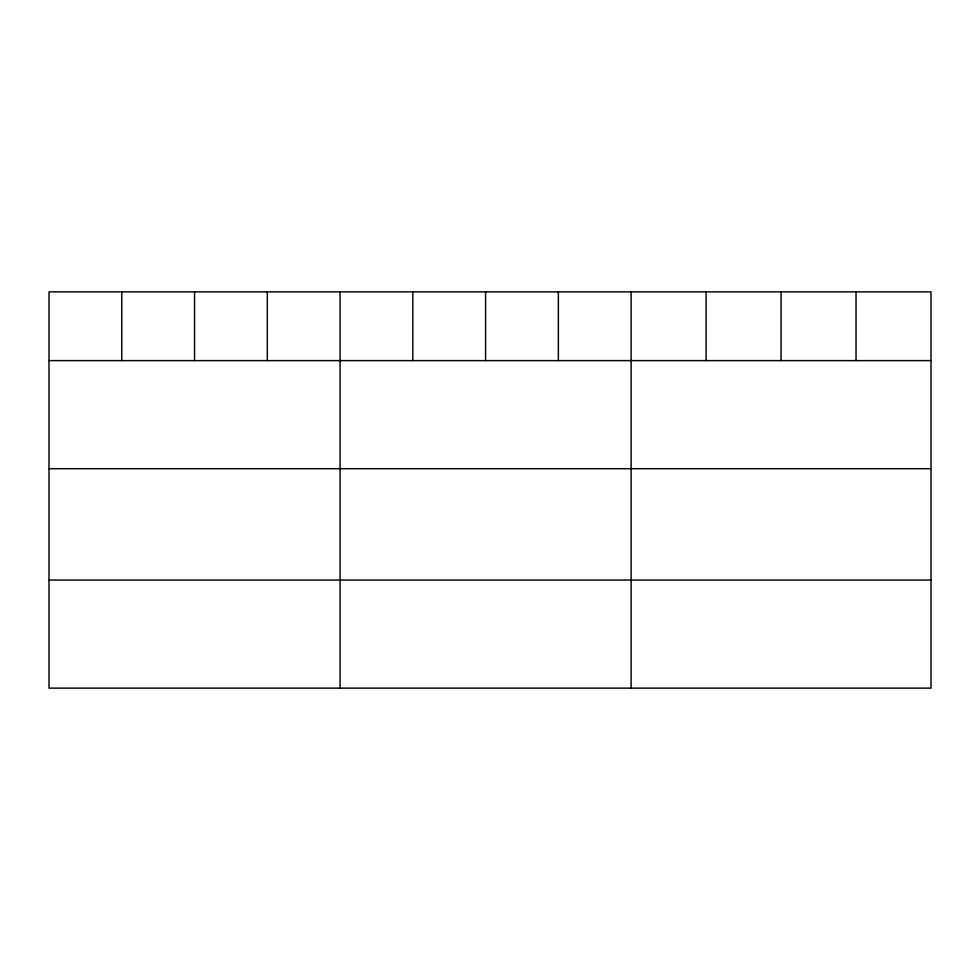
<?xml version="1.0" encoding="UTF-8"?>
<svg xmlns="http://www.w3.org/2000/svg" width="980" height="980" viewBox="0 0 980 980"><rect width="100%" height="100%" fill="white"/><g stroke="black" fill="none" stroke-linecap="round" stroke-linejoin="round"><path stroke-width="1.47" d="M931 360.615L931 688.132L49 688.132L49 291.868L931 291.868L931 360.615L49 360.615M49 468.697L931 468.697M49 580.05L931 580.05M856.03 291.868L856.03 360.615M781.06 291.868L781.06 360.615M706.09 291.868L706.09 360.615M631.12 291.868L631.12 688.132M558.355 291.868L558.355 360.615M485.59 291.868L485.59 360.615M412.825 291.868L412.825 360.615M340.06 291.868L340.06 688.132M267.295 291.868L267.295 360.615M194.53 291.868L194.53 360.615M121.765 291.868L121.765 360.615"/></g></svg>
